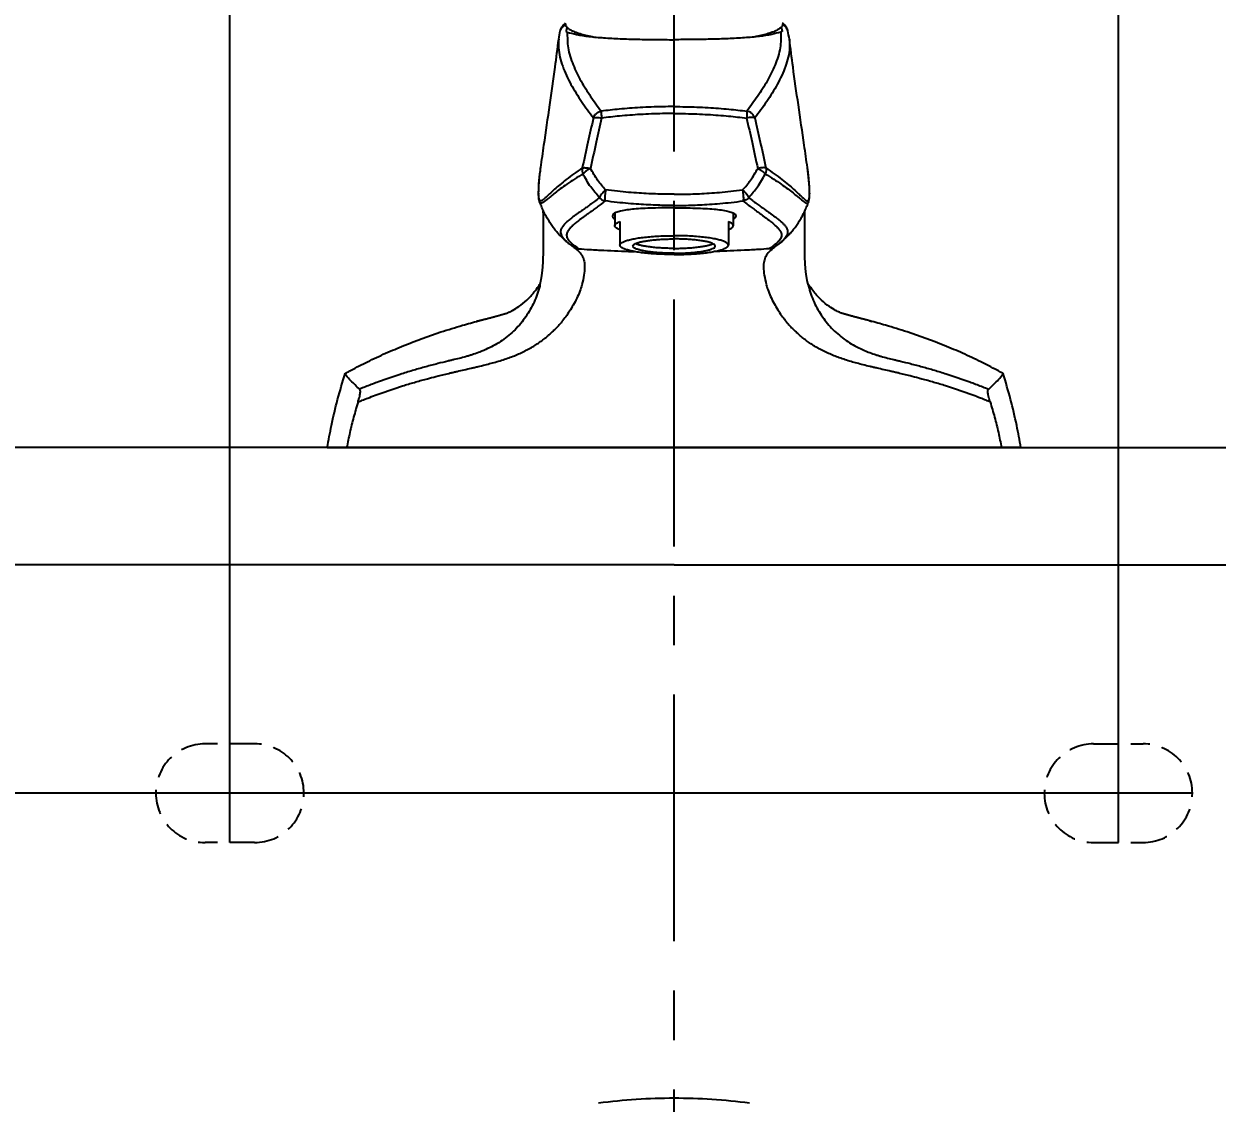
# Model space of a CAD drawing. Extents: x 3512 to 6612, y 0 to 2100.
# Drawn here: x 4580.1 to 4821.8, y 766.4 to 985 of the extents above; entities that cross this region are included whole.
import ezdxf

# ---------------------------------------------------------------- set-up
doc = ezdxf.new("R2010")
doc.units = 0
doc.header["$LTSCALE"] = 20
doc.header["$MEASUREMENT"] = 0
doc.linetypes.add('CENTER', pattern=[2, 1.25, -0.25, 0.25, -0.25])
doc.linetypes.add('HIDDEN', pattern=[0.375, 0.25, -0.125])
doc.layers.get('DEFPOINTS').update_dxf_attribs({"linetype": 'CONTINUOUS'})
for name, color, linetype in [('1', 1, 'CONTINUOUS'), ('2', 2, 'HIDDEN'), ('3', 3, 'CONTINUOUS'), ('7', 7, 'CONTINUOUS'), ('CENTER', 2, 'CENTER')]:
    doc.layers.add(name, color=color, linetype=linetype)
doc.styles.get("Standard").update_dxf_attribs({"font": 'NanumGothic.ttf'})
doc.dimstyles.get("Standard").update_dxf_attribs({"dimtxt": 2.5, "dimasz": 2, "dimexe": 2, "dimexo": 1, "dimgap": 1.5, "dimtad": 1, "dimdec": 0, "dimlfac": 10, "dimrnd": 0.5, "dimzin": 0, "dimdsep": 46, "dimtxsty": 'Standard', "dimcen": 0, "dimclrt": 2, "dimadec": 0, "dimazin": 0, "dimtfac": 1, "dimtdec": 0, "dimtmove": 0, "dimatfit": 3, "dimfxl": 1, "dimtolj": 1, "dimtzin": 0, "dimarcsym": 0})

# ---------------------------------------------------------------- blocks, each defined once
blk = doc.blocks.new('*D19')
at = {"layer": '1', "color": 3, "lineweight": -2, "transparency": 16777216}
for p, q in [((4621.8, 819.14), (4621.8, 1094.69)), ((4801.8, 819.14), (4801.8, 1094.69)), ((4641.8, 1084.69), (4781.8, 1084.69))]:
    blk.add_line(p, q, dxfattribs=at)
at = {"layer": '1', "color": 3, "transparency": 16777216}
for points in [[(4641.8, 1088.02), (4641.8, 1081.35), (4621.8, 1084.69)], [(4781.8, 1088.02), (4781.8, 1081.35), (4801.8, 1084.69)]]:
    blk.add_solid(points, dxfattribs=at)
at = {"layer": 'DEFPOINTS', "color": 0, "transparency": 16777216}
for p in [(4801.8, 1084.69), (4621.8, 819.14), (4801.8, 819.14)]:
    blk.add_point(p, dxfattribs=at)
at = {"layer": '1', "color": 2, "transparency": 16777216, "insert": (4711.8, 1107.19), "char_height": 25, "attachment_point": 5}
blk.add_mtext('\\A1;180', dxfattribs=at)
blk = doc.blocks.new('*D27')
at = {"layer": '1', "color": 3, "lineweight": -2, "transparency": 16777216}
for p, q in [((4997, 899.14), (5071.98, 899.14)), ((5061.98, 879.14), (5061.98, 729.14)), ((4746.8, 709.14), (5071.98, 709.14))]:
    blk.add_line(p, q, dxfattribs=at)
at = {"layer": '1', "color": 3, "transparency": 16777216}
for points in [[(5058.64, 879.14), (5065.31, 879.14), (5061.98, 899.14)], [(5058.64, 729.14), (5065.31, 729.14), (5061.98, 709.14)]]:
    blk.add_solid(points, dxfattribs=at)
at = {"layer": 'DEFPOINTS', "color": 0, "transparency": 16777216}
for p in [(4997, 899.14), (4746.8, 709.14), (5061.98, 709.14)]:
    blk.add_point(p, dxfattribs=at)
at = {"layer": '1', "color": 2, "transparency": 16777216, "insert": (5039.48, 804.14), "char_height": 25, "attachment_point": 5, "rotation": 90}
blk.add_mtext('\\A1;200', dxfattribs=at)
blk = doc.blocks.new('*D28')
at = {"layer": '1', "color": 3, "lineweight": -2, "transparency": 16777216}
for p, q in [((4997, 899.14), (5202.78, 899.14)), ((5192.78, 879.14), (5192.78, 574.18)), ((4744.3, 554.18), (5202.78, 554.18))]:
    blk.add_line(p, q, dxfattribs=at)
at = {"layer": '1', "color": 3, "transparency": 16777216}
for points in [[(5189.45, 879.14), (5196.12, 879.14), (5192.78, 899.14)], [(5189.45, 574.18), (5196.12, 574.18), (5192.78, 554.18)]]:
    blk.add_solid(points, dxfattribs=at)
at = {"layer": 'DEFPOINTS', "color": 0, "transparency": 16777216}
for p in [(4997, 899.14), (4744.3, 554.18), (5192.78, 554.18)]:
    blk.add_point(p, dxfattribs=at)
at = {"layer": '1', "color": 2, "transparency": 16777216, "insert": (5170.28, 726.66), "char_height": 25, "attachment_point": 5, "rotation": 90}
blk.add_mtext('\\A1;345', dxfattribs=at)
blk = doc.blocks.new('*D36')
at = {"layer": '1', "color": 3, "lineweight": -2, "transparency": 16777216}
for p, q in [((4426.6, 899.14), (4346.65, 899.14)), ((4356.65, 849.14), (4356.65, 879.14)), ((4816.8, 829.14), (4346.65, 829.14))]:
    blk.add_line(p, q, dxfattribs=at)
at = {"layer": '1', "color": 3, "transparency": 16777216}
for points in [[(4353.32, 879.14), (4359.99, 879.14), (4356.65, 899.14)], [(4353.32, 849.14), (4359.99, 849.14), (4356.65, 829.14)]]:
    blk.add_solid(points, dxfattribs=at)
at = {"layer": 'DEFPOINTS', "color": 0, "transparency": 16777216}
for p in [(4356.65, 899.14), (4426.6, 899.14), (4816.8, 829.14)]:
    blk.add_point(p, dxfattribs=at)
at = {"layer": '1', "color": 2, "transparency": 16777216, "insert": (4334.15, 864.14), "char_height": 25, "attachment_point": 5, "rotation": 90}
blk.add_mtext('\\A1;70', dxfattribs=at)

msp = doc.modelspace()

# ---------------------------------------------------------------- linework, layer by layer
at = {"layer": '2'}
for p, q in [((4626.80034, 839.14283), (4616.80034, 839.14283)), ((4796.80034, 839.14283), (4806.80034, 839.14283)), ((4626.80034, 819.14283), (4616.80034, 819.14283)), ((4796.80034, 819.14283), (4806.80034, 819.14283))]:
    msp.add_line(p, q, dxfattribs=at)
for centre, start, end in [((4616.80034, 829.14283), 90, 270), ((4626.80034, 829.14283), 270, 90), ((4796.80034, 829.14283), 90, 270), ((4806.80034, 829.14283), 270, 90)]:
    msp.add_arc(centre, 10, start, end, dxfattribs=at)
at = {"layer": '3', "color": 0}
for p, q in [((4711.80034, 899.14283), (4426.60468, 899.14283)), ((4711.80034, 899.14283), (4996.99599, 899.14283)), ((4711.80034, 875.39283), (4425.46394, 875.39283)), ((4711.80034, 875.39283), (4998.13674, 875.39283))]:
    msp.add_line(p, q, dxfattribs=at)
at = {"layer": '3'}
for start, end in [(90, 97.3204137), (82.6795863, 90)]:
    msp.add_arc((4711.80034, 647.33724), 120, start, end, dxfattribs=at)
at = {"layer": '7'}
for p, q in [((4688.4322, 981.90837), (4688.43214, 981.90779)), ((4688.74994, 983.54896), (4688.75211, 983.55684)), ((4734.85074, 983.54896), (4734.84857, 983.55684)), ((4735.16847, 981.90837), (4735.16854, 981.90779)), ((4684.7559, 955.66035), (4684.78319, 955.8577)), ((4738.84478, 955.66035), (4738.81749, 955.8577)), ((4684.3511, 950.58119), (4684.35111, 950.58025)), ((4739.24958, 950.58119), (4739.24957, 950.58025)), ((4684.53521, 949.00875), (4684.53212, 949.0177)), ((4739.06547, 949.00875), (4739.06855, 949.0177)), ((4699.80035, 946.65034), (4699.80035, 944.10069)), ((4723.80033, 946.65034), (4723.80033, 944.10069)), ((4700.80035, 944.93348), (4700.80035, 940.16146)), ((4722.80033, 944.93348), (4722.80033, 940.16146)), ((4685.32599, 939.49458), (4685.32599, 939.49481)), ((4738.27469, 939.49458), (4738.27469, 939.49481)), ((4684.34361, 931.87053), (4684.34052, 931.86583)), ((4684.62688, 932.07415), (4684.62661, 932.07306)), ((4738.9738, 932.07415), (4738.97407, 932.07306)), ((4739.25707, 931.87053), (4739.26016, 931.86583)), ((4672.20476, 924.83746), (4672.17273, 924.82436)), ((4672.20513, 924.83756), (4672.20476, 924.83746)), ((4751.39555, 924.83756), (4751.39592, 924.83746)), ((4751.39592, 924.83746), (4751.42795, 924.82436)), ((4645.13638, 914.1503), (4645.13923, 914.15529)), ((4645.13909, 914.15546), (4645.13917, 914.15563)), ((4778.4643, 914.1503), (4778.46145, 914.15529)), ((4778.46159, 914.15546), (4778.46151, 914.15563)), ((4647.76112, 908.38434), (4647.77919, 908.44353)), ((4775.83956, 908.38434), (4775.82149, 908.44353)), ((4641.53814, 899.14283), (4711.80034, 899.14283)), ((4782.06254, 899.14283), (4711.80034, 899.14283))]:
    msp.add_line(p, q, dxfattribs=at)
for points in [[(4688.75228, 983.55679), (4688.85487, 983.83989), (4689.24359, 984.4048), (4689.81083, 984.80533)], [(4688.75236, 983.55677), (4688.7923, 983.69293), (4688.96716, 984.11815), (4689.22061, 984.52501), (4689.50516, 984.86186), (4689.82707, 985.1628)], [(4689.80532, 984.97775), (4689.82526, 984.72671), (4690.02427, 984.36481), (4690.42049, 984.00783), (4691.01033, 983.659), (4691.78844, 983.3215), (4692.40849, 983.1042)], [(4690.11972, 984.26121), (4690.11724, 984.25456), (4690.03144, 984.00059), (4689.95643, 983.72687), (4689.89312, 983.43173)], [(4733.79535, 984.97775), (4733.77541, 984.72671), (4733.5764, 984.36481), (4733.18019, 984.00783), (4732.59035, 983.659), (4731.81224, 983.3215), (4731.19219, 983.1042)], [(4733.48096, 984.26121), (4733.48344, 984.25456), (4733.56923, 984.00059), (4733.64424, 983.72687), (4733.70756, 983.43173)], [(4734.84832, 983.55677), (4734.80838, 983.69293), (4734.63352, 984.11815), (4734.38007, 984.52501), (4734.09551, 984.86186), (4733.77361, 985.1628)], [(4734.8484, 983.55679), (4734.7458, 983.83989), (4734.35708, 984.4048), (4733.78985, 984.80533)], [(4684.78306, 955.85686), (4685.4333, 960.41385), (4686.62447, 968.56582), (4687.70672, 976.214), (4688.4323, 981.90755)], [(4688.43434, 981.90753), (4688.39922, 980.11836), (4689.23649, 976.37631), (4690.90281, 972.71796), (4693.03829, 969.2448), (4695.44725, 965.9134)], [(4688.43201, 981.90671), (4688.74994, 983.54896)], [(4689.89312, 983.43173), (4690.02128, 983.38181), (4690.16317, 983.32879)], [(4690.164, 983.32846), (4690.32373, 980.1395), (4691.35613, 976.67048), (4692.95182, 973.39238), (4694.89096, 970.28485), (4697.04693, 967.29352)], [(4692.40849, 983.1042), (4692.74779, 982.99836), (4693.87967, 982.69252), (4695.17385, 982.40675), (4695.63977, 982.31631)], [(4733.43668, 983.32846), (4733.27694, 980.1395), (4732.24455, 976.67048), (4730.64886, 973.39238), (4728.70972, 970.28485), (4726.55375, 967.29352)], [(4731.19219, 983.1042), (4730.85289, 982.99836), (4729.721, 982.69252), (4728.42682, 982.40675), (4727.96091, 982.31631)], [(4735.16633, 981.90753), (4735.20146, 980.11836), (4734.36419, 976.37631), (4732.69787, 972.71796), (4730.56239, 969.2448), (4728.15343, 965.9134)], [(4733.70756, 983.43173), (4733.57939, 983.38181), (4733.43751, 983.32879)], [(4735.16867, 981.90671), (4734.85074, 983.54896)], [(4738.81762, 955.85686), (4738.16738, 960.41385), (4736.97621, 968.56582), (4735.89396, 976.214), (4735.16838, 981.90755)], [(4695.4471, 965.91295), (4695.68897, 966.40777), (4696.05775, 966.8236), (4696.52229, 967.12608), (4697.04692, 967.29351)], [(4697.04692, 967.29351), (4697.03597, 967.09931), (4697.0444, 966.78768), (4697.07163, 966.37981), (4697.11582, 965.90343)], [(4726.55376, 967.29351), (4726.5647, 967.09931), (4726.55627, 966.78768), (4726.52904, 966.37981), (4726.48486, 965.90343)], [(4728.15358, 965.91295), (4727.9117, 966.40777), (4727.54293, 966.8236), (4727.07839, 967.12608), (4726.55376, 967.29351)], [(4695.44707, 965.91295), (4694.34367, 961.03526), (4693.19946, 955.79621)], [(4697.11577, 965.90343), (4696.00747, 960.98635), (4694.8589, 955.70488)], [(4695.4471, 965.91295), (4695.68803, 965.992), (4696.07119, 966.01731), (4696.56134, 965.98682), (4697.11582, 965.90343)], [(4728.15358, 965.91295), (4727.91265, 965.992), (4727.52949, 966.01731), (4727.03934, 965.98682), (4726.48486, 965.90343)], [(4726.48491, 965.90343), (4727.5932, 960.98635), (4728.74178, 955.70488)], [(4728.1536, 965.91295), (4729.257, 961.03526), (4730.40122, 955.79621)], [(4684.35039, 950.67181), (4684.42556, 952.56876), (4684.70009, 955.24042), (4684.75582, 955.6596)], [(4684.35811, 950.67178), (4684.36344, 951.29721), (4684.39446, 952.05534), (4684.45696, 952.96158), (4684.55714, 954.02585), (4684.70138, 955.25024), (4684.75586, 955.66035)], [(4693.19478, 955.78393), (4691.49638, 954.60149), (4689.95922, 953.45171), (4688.64007, 952.38933), (4687.58018, 951.47568), (4686.73454, 950.70914), (4686.06107, 950.07856), (4685.53168, 949.59007)], [(4693.19478, 955.78393), (4693.17154, 955.68432), (4693.16633, 955.61131), (4693.16377, 955.53843), (4693.15978, 955.45382), (4693.15702, 955.35678), (4693.16171, 955.25128), (4693.17469, 955.13598), (4693.19535, 955.01005), (4693.22683, 954.87407), (4693.27219, 954.72779), (4693.33412, 954.57183)], [(4693.19946, 955.79621), (4693.42777, 955.84204), (4693.80451, 955.84136), (4694.29614, 955.79425), (4694.85889, 955.70488)], [(4694.85889, 955.70488), (4694.32851, 955.40214), (4693.87098, 955.09102), (4693.53115, 954.80187), (4693.34182, 954.56261)], [(4697.92281, 951.3513), (4696.31412, 953.30416), (4694.85889, 955.70487)], [(4725.67787, 951.3513), (4727.28656, 953.30416), (4728.74179, 955.70487)], [(4730.40122, 955.79621), (4730.17291, 955.84204), (4729.79617, 955.84136), (4729.30454, 955.79425), (4728.74178, 955.70488)], [(4728.74178, 955.70488), (4729.27217, 955.40214), (4729.7297, 955.09102), (4730.06952, 954.80187), (4730.25886, 954.56261)], [(4730.4059, 955.78393), (4730.42913, 955.68432), (4730.43435, 955.61131), (4730.4369, 955.53843), (4730.4409, 955.45382), (4730.44366, 955.35678), (4730.43897, 955.25128), (4730.42599, 955.13598), (4730.40532, 955.01005), (4730.37384, 954.87407), (4730.32849, 954.72779), (4730.26656, 954.57183)], [(4730.4059, 955.78393), (4732.1043, 954.60149), (4733.64146, 953.45171), (4734.96061, 952.38933), (4736.0205, 951.47568), (4736.86614, 950.70914), (4737.53961, 950.07856), (4738.069, 949.59007)], [(4739.24257, 950.67178), (4739.23724, 951.29721), (4739.20622, 952.05534), (4739.14372, 952.96158), (4739.04354, 954.02585), (4738.8993, 955.25024), (4738.84482, 955.66035)], [(4739.25028, 950.67181), (4739.17512, 952.56876), (4738.90059, 955.24042), (4738.84485, 955.6596)], [(4693.33412, 954.57183), (4691.62553, 953.52025), (4690.07761, 952.49282), (4688.74769, 951.5403), (4687.67767, 950.71964), (4686.82263, 950.03225), (4686.14043, 949.46951), (4685.60278, 949.03925)], [(4696.66789, 949.79037), (4694.90493, 951.95795), (4693.34179, 954.56257)], [(4726.93279, 949.79037), (4728.69575, 951.95795), (4730.25888, 954.56257)], [(4730.26656, 954.57183), (4731.97515, 953.52025), (4733.52307, 952.49282), (4734.85299, 951.5403), (4735.92301, 950.71964), (4736.77805, 950.03225), (4737.46024, 949.46951), (4737.9979, 949.03925)], [(4684.35104, 950.58025), (4684.35039, 950.67181)], [(4684.36324, 950.11933), (4684.35092, 950.58119)], [(4684.35811, 950.67178), (4684.35108, 950.58683), (4684.3511, 950.58119)], [(4684.35881, 950.61433), (4684.35811, 950.67178)], [(4684.38095, 950.06646), (4684.37653, 950.13045), (4684.36677, 950.31754), (4684.36099, 950.49721), (4684.35881, 950.61433)], [(4684.53246, 949.01822), (4684.47864, 949.19968), (4684.37964, 949.85734), (4684.36324, 950.11933)], [(4697.92281, 951.3513), (4697.46963, 950.89481), (4697.08436, 950.45263), (4696.80743, 950.07114), (4696.66789, 949.79038)], [(4697.92281, 951.3513), (4697.84662, 950.76527), (4697.79491, 950.20015), (4697.77018, 949.70803), (4697.77727, 949.3325), (4697.81318, 949.10709)], [(4711.80034, 950.45293), (4710.2013, 950.46468), (4708.49072, 950.50345), (4706.65925, 950.57521), (4704.69692, 950.68704), (4702.59404, 950.84713), (4700.34027, 951.06489), (4697.92281, 951.3513)], [(4711.80033, 950.45293), (4713.39938, 950.46468), (4715.10996, 950.50345), (4716.94143, 950.57521), (4718.90376, 950.68704), (4721.00664, 950.84713), (4723.26041, 951.06489), (4725.67787, 951.3513)], [(4725.67787, 951.3513), (4726.13105, 950.89481), (4726.51632, 950.45263), (4726.79325, 950.07114), (4726.93279, 949.79038)], [(4725.67787, 951.3513), (4725.75406, 950.76527), (4725.80576, 950.20015), (4725.8305, 949.70803), (4725.82341, 949.3325), (4725.7875, 949.10709)], [(4739.06822, 949.01822), (4739.12204, 949.19968), (4739.22104, 949.85734), (4739.23744, 950.11933)], [(4739.21973, 950.06646), (4739.22415, 950.13045), (4739.2339, 950.31754), (4739.23969, 950.49721), (4739.24186, 950.61433)], [(4739.23744, 950.11933), (4739.24976, 950.58119)], [(4739.24186, 950.61433), (4739.24257, 950.67178)], [(4739.24257, 950.67178), (4739.2496, 950.58683), (4739.24958, 950.58119)], [(4739.24964, 950.58025), (4739.25028, 950.67181)], [(4684.45056, 949.54619), (4684.41556, 949.73974), (4684.39199, 949.93675), (4684.38095, 950.06646)], [(4684.54512, 949.26756), (4684.50131, 949.36776), (4684.45056, 949.54619)], [(4685.60281, 949.03923), (4685.45653, 948.93131), (4685.3301, 948.84632), (4685.21695, 948.7797), (4685.11208, 948.7285), (4685.00939, 948.69163), (4684.90207, 948.67318), (4684.79267, 948.68646), (4684.69099, 948.74519), (4684.6029, 948.85692), (4684.5352, 949.00875)], [(4690.49434, 940.47412), (4690.47377, 940.49018), (4689.99584, 940.87796), (4689.46803, 941.34139), (4688.90624, 941.88116), (4688.32401, 942.49814), (4687.73403, 943.19131), (4687.15244, 943.95207), (4686.59559, 944.76614), (4686.06849, 945.63159), (4685.57444, 946.5497), (4685.11949, 947.51742), (4684.70695, 948.53398), (4684.5352, 949.00876)], [(4685.08914, 949.22808), (4685.05617, 949.20618), (4684.95823, 949.14972), (4684.85595, 949.10987), (4684.75155, 949.10028), (4684.65431, 949.13615), (4684.56994, 949.22566), (4684.54512, 949.26756)], [(4685.53168, 949.59007), (4685.38828, 949.46437), (4685.26538, 949.36148), (4685.15646, 949.27628), (4685.08914, 949.22808)], [(4696.66772, 949.79056), (4695.70259, 949.02549), (4694.82509, 948.37181), (4694.03544, 947.80475), (4693.32946, 947.30733), (4692.70044, 946.8668), (4692.14134, 946.4728), (4691.6462, 946.11689), (4691.209, 945.79245), (4690.82353, 945.49426), (4690.4852, 945.21932), (4690.19007, 944.96573), (4689.93412, 944.73181), (4689.71413, 944.51574), (4689.52691, 944.31619), (4689.36893, 944.13208), (4689.23662, 943.96243), (4689.12643, 943.80613)], [(4697.81317, 949.10709), (4696.85472, 948.34762), (4695.98652, 947.69527), (4695.20727, 947.12724), (4694.51195, 946.62746), (4693.89342, 946.18384), (4693.34432, 945.78666), (4692.85839, 945.42815), (4692.42941, 945.10192), (4692.05107, 944.80282), (4691.71878, 944.52782), (4691.42859, 944.27497), (4691.17656, 944.04262), (4690.9595, 943.82914), (4690.77429, 943.63302), (4690.61752, 943.45294), (4690.48573, 943.2877), (4690.37552, 943.13612)], [(4696.66789, 949.79038), (4696.99801, 949.47853), (4697.38684, 949.24647), (4697.81318, 949.10709)], [(4711.80034, 948.18773), (4710.18944, 948.19977), (4708.46583, 948.23947), (4706.6201, 948.31293), (4704.64217, 948.42735), (4702.52233, 948.59113), (4700.25027, 948.81393), (4697.81318, 949.10708)], [(4711.80035, 947.7172), (4709.63381, 947.70308), (4707.45943, 947.65683), (4705.44356, 947.57324), (4703.7163, 947.4516), (4702.2458, 947.28549), (4700.97269, 947.05339), (4700.02769, 946.75903), (4699.46203, 946.40869), (4699.30394, 946.06305)], [(4711.80033, 948.18773), (4713.41124, 948.19977), (4715.13485, 948.23947), (4716.98058, 948.31293), (4718.95851, 948.42735), (4721.07834, 948.59113), (4723.35041, 948.81393), (4725.7875, 949.10708)], [(4711.80033, 947.7172), (4713.96687, 947.70308), (4716.14125, 947.65683), (4718.15711, 947.57324), (4719.88438, 947.4516), (4721.35488, 947.28549), (4722.62799, 947.05339), (4723.57299, 946.75903), (4724.13865, 946.40869), (4724.29674, 946.06305)], [(4726.93279, 949.79038), (4726.60267, 949.47853), (4726.21383, 949.24647), (4725.7875, 949.10709)], [(4725.78751, 949.10709), (4726.74596, 948.34762), (4727.61415, 947.69527), (4728.39341, 947.12724), (4729.08873, 946.62746), (4729.70726, 946.18384), (4730.25636, 945.78666), (4730.74229, 945.42815), (4731.17127, 945.10192), (4731.54961, 944.80282), (4731.8819, 944.52782), (4732.17208, 944.27497), (4732.42412, 944.04262), (4732.64118, 943.82914), (4732.82639, 943.63302), (4732.98316, 943.45294), (4733.11495, 943.2877), (4733.22516, 943.13612)], [(4726.93296, 949.79056), (4727.89808, 949.02549), (4728.77559, 948.37181), (4729.56524, 947.80475), (4730.27122, 947.30733), (4730.90024, 946.8668), (4731.45934, 946.4728), (4731.95448, 946.11689), (4732.39167, 945.79245), (4732.77715, 945.49426), (4733.11548, 945.21932), (4733.4106, 944.96573), (4733.66656, 944.73181), (4733.88655, 944.51574), (4734.07377, 944.31619), (4734.23174, 944.13208), (4734.36406, 943.96243), (4734.47425, 943.80613)], [(4733.10633, 940.47412), (4733.12691, 940.49018), (4733.60483, 940.87796), (4734.13265, 941.34139), (4734.69444, 941.88116), (4735.27667, 942.49814), (4735.86664, 943.19131), (4736.44824, 943.95207), (4737.00509, 944.76614), (4737.53219, 945.63159), (4738.02624, 946.5497), (4738.48119, 947.51742), (4738.89372, 948.53398), (4739.06548, 949.00876)], [(4737.99787, 949.03923), (4738.14415, 948.93131), (4738.27057, 948.84632), (4738.38373, 948.7797), (4738.4886, 948.7285), (4738.59129, 948.69163), (4738.69861, 948.67318), (4738.80801, 948.68646), (4738.90969, 948.74519), (4738.99778, 948.85692), (4739.06548, 949.00875)], [(4738.069, 949.59007), (4738.2124, 949.46437), (4738.33529, 949.36148), (4738.44422, 949.27628), (4738.51154, 949.22808)], [(4738.51154, 949.22808), (4738.54451, 949.20618), (4738.64244, 949.14972), (4738.74473, 949.10987), (4738.84913, 949.10028), (4738.94637, 949.13615), (4739.03073, 949.22566), (4739.05556, 949.26756)], [(4739.05556, 949.26756), (4739.09937, 949.36776), (4739.15012, 949.54619)], [(4739.15012, 949.54619), (4739.18511, 949.73974), (4739.20868, 949.93675), (4739.21973, 950.06646)], [(4685.32599, 939.49458), (4685.33151, 941.21301), (4685.33106, 943.24322), (4685.3221, 945.14079), (4685.30379, 946.89571), (4685.30052, 947.11741)], [(4699.30394, 946.06305), (4699.30369, 946.01084), (4699.58441, 945.5714), (4699.7979, 945.40411)], [(4724.29674, 946.06305), (4724.29699, 946.01084), (4724.01627, 945.5714), (4723.80278, 945.40411)], [(4738.27469, 939.49458), (4738.26916, 941.21301), (4738.26962, 943.24322), (4738.27858, 945.14079), (4738.29689, 946.89571), (4738.30016, 947.11741)], [(4688.88441, 943.3284), (4688.81673, 943.04404), (4688.8119, 942.70153), (4688.90413, 942.30691), (4689.10196, 941.8997), (4689.39953, 941.48981), (4689.77869, 941.08692), (4690.20718, 940.70523), (4690.49445, 940.47408)], [(4688.9862, 943.56724), (4688.88441, 943.3284)], [(4689.1057, 943.77392), (4688.9862, 943.56724)], [(4689.12643, 943.80613), (4689.11592, 943.79023), (4689.10559, 943.77417)], [(4690.35448, 943.10547), (4690.23284, 942.90788), (4690.12462, 942.68474), (4690.04352, 942.42724), (4690.01925, 942.123), (4690.08841, 941.77301), (4690.26256, 941.40965), (4690.5357, 941.04068), (4690.64604, 940.91759)], [(4690.37551, 943.13612), (4690.36497, 943.1208), (4690.35448, 943.10547)], [(4699.80277, 944.10069), (4699.82104, 944.22302), (4699.98617, 944.46598), (4700.31412, 944.70389), (4700.80035, 944.93348)], [(4700.80035, 943.2679), (4700.31412, 943.49749), (4699.98617, 943.7354), (4699.82104, 943.97836), (4699.80277, 944.10069)], [(4723.79791, 944.10069), (4723.77964, 944.22302), (4723.61451, 944.46598), (4723.28656, 944.70389), (4722.80033, 944.93348)], [(4722.80033, 943.2679), (4723.28656, 943.49749), (4723.61451, 943.7354), (4723.77964, 943.97836), (4723.79791, 944.10069)], [(4733.2462, 943.10547), (4733.36784, 942.90788), (4733.47606, 942.68474), (4733.55716, 942.42724), (4733.58143, 942.123), (4733.51227, 941.77301), (4733.33812, 941.40965), (4733.06498, 941.04068), (4732.95464, 940.91759)], [(4734.71627, 943.3284), (4734.78395, 943.04404), (4734.78878, 942.70153), (4734.69655, 942.30691), (4734.49872, 941.8997), (4734.20115, 941.48981), (4733.82199, 941.08692), (4733.3935, 940.70523), (4733.10623, 940.47408)], [(4733.22516, 943.13612), (4733.23571, 943.1208), (4733.2462, 943.10547)], [(4734.47425, 943.80613), (4734.48476, 943.79023), (4734.49509, 943.77417)], [(4734.49497, 943.77392), (4734.61448, 943.56724)], [(4734.61448, 943.56724), (4734.71627, 943.3284)], [(4690.49445, 940.47408), (4690.64118, 940.36107), (4691.03502, 940.06756), (4691.13587, 939.99323)], [(4690.64604, 940.91759), (4690.88983, 940.67399), (4691.02075, 940.5544)], [(4691.02075, 940.5544), (4691.1562, 940.43676)], [(4691.1562, 940.43676), (4691.29517, 940.32131)], [(4703.45035, 939.9645), (4703.53534, 940.17085), (4703.78858, 940.373), (4704.20492, 940.56683), (4704.77588, 940.7484), (4705.48984, 940.91402), (4706.33226, 941.0603), (4707.28599, 941.18428), (4708.33163, 941.28343), (4709.44788, 941.35572), (4710.61202, 941.3997), (4711.80035, 941.41446)], [(4711.80035, 939.49934), (4710.55584, 939.51554), (4709.33914, 939.56376), (4708.17742, 939.64293), (4707.09662, 939.75129), (4706.1209, 939.88641), (4705.27205, 940.04527), (4704.56903, 940.22432), (4704.02755, 940.41957), (4703.94851, 940.45598)], [(4720.15033, 939.9645), (4720.06534, 940.17085), (4719.8121, 940.373), (4719.39576, 940.56683), (4718.8248, 940.7484), (4718.11084, 940.91402), (4717.26842, 941.0603), (4716.31468, 941.18428), (4715.26905, 941.28343), (4714.1528, 941.35572), (4712.98866, 941.3997), (4711.80033, 941.41446)], [(4711.80033, 939.49934), (4713.04484, 939.51554), (4714.26154, 939.56376), (4715.42326, 939.64293), (4716.50406, 939.75129), (4717.47977, 939.88641), (4718.32863, 940.04527), (4719.03164, 940.22432), (4719.57313, 940.41957), (4719.65217, 940.45598)], [(4732.44447, 940.43676), (4732.30551, 940.32131)], [(4732.57992, 940.5544), (4732.44447, 940.43676)], [(4733.10623, 940.47408), (4732.9595, 940.36107), (4732.56566, 940.06756), (4732.46481, 939.99323)], [(4732.95464, 940.91759), (4732.71085, 940.67399), (4732.57992, 940.5544)], [(4684.62639, 932.07218), (4684.63082, 932.09028), (4684.64339, 932.14206), (4684.65707, 932.19914), (4684.67133, 932.25952), (4684.68592, 932.32221), (4684.70073, 932.38681), (4684.71571, 932.45316), (4684.73084, 932.52125), (4684.74611, 932.59116), (4684.76155, 932.66302), (4684.77715, 932.73696), (4684.79286, 932.81277), (4684.80863, 932.8903), (4684.82442, 932.96946), (4684.84019, 933.05016), (4684.85592, 933.13232), (4684.87159, 933.21589), (4684.88716, 933.3008), (4684.90262, 933.38703), (4684.91794, 933.47454), (4684.93312, 933.56326), (4684.94812, 933.65314), (4684.96293, 933.74411), (4684.97753, 933.83613), (4684.9919, 933.92914), (4685.00603, 934.0231), (4685.01991, 934.11795), (4685.03351, 934.21364), (4685.04684, 934.31015), (4685.05987, 934.4074), (4685.0726, 934.50538), (4685.08502, 934.60402), (4685.09712, 934.70329), (4685.10889, 934.80315), (4685.12033, 934.9036), (4685.13144, 935.00468), (4685.14222, 935.10635), (4685.15267, 935.20862), (4685.16279, 935.31147), (4685.17257, 935.41492), (4685.18202, 935.51894), (4685.19113, 935.62355), (4685.1999, 935.72873), (4685.20835, 935.83448), (4685.21646, 935.94081), (4685.22423, 936.04771), (4685.23167, 936.15518), (4685.23878, 936.26322), (4685.24556, 936.37185), (4685.25202, 936.48115), (4685.25816, 936.59118), (4685.26399, 936.70193), (4685.2695, 936.81343), (4685.27471, 936.9257), (4685.27962, 937.03874), (4685.28423, 937.15258), (4685.28855, 937.26723), (4685.29259, 937.38271), (4685.29634, 937.49905), (4685.29982, 937.61627), (4685.30303, 937.73438), (4685.30597, 937.8534), (4685.30867, 937.97342), (4685.31111, 938.09459), (4685.31333, 938.21689), (4685.31532, 938.34028), (4685.3171, 938.46474), (4685.31869, 938.59028), (4685.32009, 938.71692), (4685.32133, 938.84466), (4685.32241, 938.97351), (4685.32335, 939.10349), (4685.32418, 939.2346), (4685.3249, 939.36686), (4685.32552, 939.49482)], [(4691.13587, 939.99323), (4691.14821, 939.98413)], [(4691.14821, 939.98413), (4691.25135, 939.90785)], [(4691.25135, 939.90785), (4691.34431, 939.83866)], [(4691.29517, 940.32131), (4691.3033, 940.3147)], [(4691.3033, 940.3147), (4691.56925, 940.1054)], [(4691.41613, 939.78605), (4691.34406, 939.83826)], [(4691.40436, 939.79499), (4691.41612, 939.78606)], [(4691.41576, 939.78482), (4691.44296, 939.76409), (4691.46128, 939.75009)], [(4691.41576, 939.78482), (4691.51621, 939.718)], [(4691.46128, 939.75009), (4691.4705, 939.74303)], [(4691.4705, 939.74302), (4692.55171, 938.79388), (4693.23862, 937.85757), (4693.57682, 936.88388), (4693.67603, 935.68114), (4693.53345, 934.06887), (4693.13816, 932.19054)], [(4691.4705, 939.74302), (4691.57078, 939.67667)], [(4691.56925, 940.1054), (4691.70398, 940.00354), (4692.07828, 939.72907), (4692.37529, 939.51236)], [(4691.57078, 939.67667), (4691.78446, 939.56558), (4692.13097, 939.45648), (4692.49685, 939.41985)], [(4692.37529, 939.51236), (4692.41142, 939.48616), (4692.44505, 939.46003)], [(4692.44505, 939.46003), (4692.47053, 939.4399), (4692.49685, 939.41983)], [(4692.49685, 939.41983), (4694.72921, 939.27097), (4697.57145, 939.10798), (4700.41529, 938.97461), (4703.26043, 938.87085), (4703.76723, 938.85547)], [(4701.32609, 939.57875), (4701.24592, 939.62331), (4700.91231, 939.88962), (4700.80035, 940.16146)], [(4711.80035, 938.51453), (4710.61202, 938.52929), (4709.44788, 938.57327), (4708.33163, 938.64556), (4707.28599, 938.74471), (4706.33226, 938.86869), (4705.48984, 939.01497), (4704.77588, 939.18059), (4704.20492, 939.36216), (4703.78858, 939.55599), (4703.53534, 939.75814), (4703.45035, 939.9645)], [(4711.80033, 938.51453), (4712.98866, 938.52929), (4714.1528, 938.57327), (4715.26905, 938.64556), (4716.31468, 938.74471), (4717.26842, 938.86869), (4718.11084, 939.01497), (4718.8248, 939.18059), (4719.39576, 939.36216), (4719.8121, 939.55599), (4720.06534, 939.75814), (4720.15033, 939.9645)], [(4731.10383, 939.41983), (4728.87147, 939.27097), (4726.02923, 939.10798), (4723.18539, 938.97461), (4720.34025, 938.87085), (4719.83345, 938.85547)], [(4722.27458, 939.57875), (4722.35476, 939.62331), (4722.68837, 939.88962), (4722.80033, 940.16146)], [(4732.13018, 939.74302), (4731.04897, 938.79388), (4730.36205, 937.85757), (4730.02386, 936.88388), (4729.92465, 935.68114), (4730.06723, 934.06887), (4730.46252, 932.19054)], [(4732.0299, 939.67667), (4731.81621, 939.56558), (4731.46971, 939.45648), (4731.10382, 939.41985)], [(4731.15563, 939.46003), (4731.13014, 939.4399), (4731.10383, 939.41983)], [(4731.22539, 939.51236), (4731.18926, 939.48616), (4731.15563, 939.46003)], [(4732.03143, 940.1054), (4731.8967, 940.00354), (4731.5224, 939.72907), (4731.22539, 939.51236)], [(4732.13018, 939.74302), (4732.0299, 939.67667)], [(4732.29738, 940.3147), (4732.03143, 940.1054)], [(4732.18492, 939.78482), (4732.08447, 939.718)], [(4732.1394, 939.75009), (4732.13018, 939.74303)], [(4732.18492, 939.78482), (4732.15772, 939.76409), (4732.1394, 939.75009)], [(4732.18455, 939.78605), (4732.25661, 939.83826)], [(4732.19632, 939.79499), (4732.18456, 939.78606)], [(4732.34933, 939.90785), (4732.25637, 939.83866)], [(4732.30551, 940.32131), (4732.29738, 940.3147)], [(4732.45247, 939.98413), (4732.34933, 939.90785)], [(4732.46481, 939.99323), (4732.45247, 939.98413)], [(4738.97428, 932.07218), (4738.96986, 932.09028), (4738.95729, 932.14206), (4738.94361, 932.19914), (4738.92935, 932.25952), (4738.91476, 932.32221), (4738.89995, 932.38681), (4738.88497, 932.45316), (4738.86984, 932.52125), (4738.85457, 932.59116), (4738.83913, 932.66302), (4738.82352, 932.73696), (4738.80781, 932.81277), (4738.79205, 932.8903), (4738.77626, 932.96946), (4738.76049, 933.05016), (4738.74475, 933.13232), (4738.72909, 933.21589), (4738.71352, 933.3008), (4738.69806, 933.38703), (4738.68274, 933.47454), (4738.66756, 933.56326), (4738.65256, 933.65314), (4738.63775, 933.74411), (4738.62315, 933.83613), (4738.60878, 933.92914), (4738.59465, 934.0231), (4738.58077, 934.11795), (4738.56716, 934.21364), (4738.55384, 934.31015), (4738.5408, 934.4074), (4738.52807, 934.50538), (4738.51565, 934.60402), (4738.50356, 934.70329), (4738.49179, 934.80315), (4738.48035, 934.9036), (4738.46923, 935.00468), (4738.45845, 935.10635), (4738.44801, 935.20862), (4738.43789, 935.31147), (4738.42811, 935.41492), (4738.41866, 935.51894), (4738.40955, 935.62355), (4738.40077, 935.72873), (4738.39233, 935.83448), (4738.38422, 935.94081), (4738.37645, 936.04771), (4738.36901, 936.15518), (4738.36189, 936.26322), (4738.35512, 936.37185), (4738.34866, 936.48115), (4738.34252, 936.59118), (4738.33669, 936.70193), (4738.33118, 936.81343), (4738.32597, 936.9257), (4738.32106, 937.03874), (4738.31644, 937.15258), (4738.31212, 937.26723), (4738.30809, 937.38271), (4738.30434, 937.49905), (4738.30086, 937.61627), (4738.29765, 937.73438), (4738.2947, 937.8534), (4738.29201, 937.97342), (4738.28957, 938.09459), (4738.28735, 938.21689), (4738.28536, 938.34028), (4738.28357, 938.46474), (4738.28199, 938.59028), (4738.28059, 938.71692), (4738.27935, 938.84466), (4738.27827, 938.97351), (4738.27732, 939.10349), (4738.2765, 939.2346), (4738.27578, 939.36686), (4738.27516, 939.49482)], [(4677.92629, 926.3987), (4678.30408, 926.54732), (4679.07566, 926.92842), (4680.34916, 927.72285), (4681.94819, 929.02698), (4683.47294, 930.67303), (4684.34377, 931.87043)], [(4684.6266, 932.07306), (4684.57142, 931.85335), (4684.07566, 930.20971), (4683.44135, 928.61802), (4682.66907, 927.09217)], [(4684.3406, 931.86578), (4684.12526, 931.545)], [(4684.34356, 931.86382), (4684.55777, 932.20705)], [(4684.55777, 932.20705), (4684.71971, 932.48216)], [(4693.12155, 932.12662), (4692.69557, 930.8146), (4692.07501, 929.38648), (4691.35379, 928.01483), (4690.602, 926.76594), (4689.83934, 925.65338), (4689.08355, 924.67102), (4688.34668, 923.80977), (4687.6222, 923.06377), (4686.91384, 922.42173), (4686.29343, 921.81208)], [(4730.47913, 932.12662), (4730.90511, 930.8146), (4731.52566, 929.38648), (4732.24689, 928.01483), (4732.99868, 926.76594), (4733.76134, 925.65338), (4734.51713, 924.67102), (4735.254, 923.80977), (4735.97848, 923.06377), (4736.68684, 922.42173), (4737.30724, 921.81208)], [(4739.04291, 932.20705), (4738.88097, 932.48216)], [(4738.97407, 932.07306), (4739.02925, 931.85335), (4739.52502, 930.20971), (4740.15933, 928.61802), (4740.9316, 927.09217)], [(4739.25712, 931.86382), (4739.04291, 932.20705)], [(4745.67439, 926.3987), (4745.2966, 926.54732), (4744.52502, 926.92842), (4743.25152, 927.72285), (4741.65249, 929.02698), (4740.12774, 930.67303), (4739.25691, 931.87043)], [(4739.26008, 931.86578), (4739.47542, 931.545)], [(4682.66896, 927.09223), (4680.72969, 924.28798), (4678.31963, 921.88864), (4675.52951, 919.95664), (4672.46655, 918.50534)], [(4672.47418, 924.90812), (4672.54002, 924.92533), (4672.73789, 924.97689), (4672.93613, 925.02839), (4673.13456, 925.0798), (4673.333, 925.13114), (4673.53126, 925.1824), (4673.72916, 925.23356), (4673.92652, 925.28464), (4674.12314, 925.33562), (4674.31883, 925.38649), (4674.51343, 925.43724), (4674.70672, 925.48786), (4674.89854, 925.53834), (4675.08868, 925.58865), (4675.27697, 925.63877), (4675.46322, 925.68868), (4675.64725, 925.73835), (4675.82886, 925.78775), (4676.00788, 925.83684), (4676.18412, 925.88559), (4676.35741, 925.93395), (4676.52754, 925.98186), (4676.6943, 926.02928), (4676.8575, 926.07612), (4677.01694, 926.12234), (4677.17243, 926.16786), (4677.32389, 926.21266), (4677.47091, 926.25658), (4677.61306, 926.2995), (4677.75001, 926.34129), (4677.88131, 926.38178), (4677.91768, 926.39308)], [(4740.93172, 927.09223), (4742.87099, 924.28798), (4745.28104, 921.88864), (4748.07116, 919.95664), (4751.13413, 918.50534)], [(4751.1265, 924.90812), (4751.06066, 924.92533), (4750.86278, 924.97689), (4750.66454, 925.02839), (4750.46611, 925.0798), (4750.26767, 925.13114), (4750.06941, 925.1824), (4749.87151, 925.23356), (4749.67416, 925.28464), (4749.47754, 925.33562), (4749.28184, 925.38649), (4749.08725, 925.43724), (4748.89396, 925.48786), (4748.70214, 925.53834), (4748.512, 925.58865), (4748.32371, 925.63877), (4748.13746, 925.68868), (4747.95343, 925.73835), (4747.77182, 925.78775), (4747.5928, 925.83684), (4747.41656, 925.88559), (4747.24327, 925.93395), (4747.07314, 925.98186), (4746.90637, 926.02928), (4746.74317, 926.07612), (4746.58374, 926.12234), (4746.42824, 926.16786), (4746.27679, 926.21266), (4746.12977, 926.25658), (4745.98761, 926.2995), (4745.85066, 926.34129), (4745.71937, 926.38178), (4745.683, 926.39308)], [(4646.37085, 914.82956), (4649.68093, 916.53183), (4653.34393, 918.24657), (4657.05923, 919.82389), (4664.56003, 922.5689), (4668.9428, 923.92807)], [(4668.9428, 923.92807), (4672.17254, 924.82432)], [(4672.17271, 924.82368), (4671.74718, 924.66337)], [(4672.17148, 924.82861), (4672.20477, 924.83741)], [(4672.17267, 924.82428), (4672.20592, 924.83302)], [(4672.20461, 924.8374), (4672.3427, 924.87369), (4672.4084, 924.89091)], [(4672.4084, 924.89091), (4672.47418, 924.90812)], [(4751.19228, 924.89091), (4751.1265, 924.90812)], [(4751.39607, 924.8374), (4751.25798, 924.87369), (4751.19228, 924.89091)], [(4751.42801, 924.82428), (4751.39476, 924.83302)], [(4751.4292, 924.82861), (4751.39591, 924.83741)], [(4751.42797, 924.82368), (4751.8535, 924.66337)], [(4754.65788, 923.92807), (4751.42813, 924.82432)], [(4777.22982, 914.82956), (4773.91975, 916.53183), (4770.25675, 918.24657), (4766.54145, 919.82389), (4759.04065, 922.5689), (4754.65788, 923.92807)], [(4673.5076, 915.90962), (4675.94105, 916.56726), (4678.3271, 917.34093), (4680.53347, 918.23099), (4682.64358, 919.29509), (4684.53841, 920.47308), (4686.29347, 921.81206)], [(4750.09308, 915.90962), (4747.65963, 916.56726), (4745.27357, 917.34093), (4743.06721, 918.23099), (4740.9571, 919.29509), (4739.06226, 920.47308), (4737.30721, 921.81206)], [(4665.96218, 916.65882), (4663.92905, 916.15607), (4661.49463, 915.51195), (4659.07695, 914.82373), (4656.66996, 914.08817), (4651.90168, 912.46236), (4649.5533, 911.56976), (4648.39127, 911.1023), (4648.06106, 910.96619)], [(4672.46655, 918.50535), (4671.19044, 918.04783), (4670.54501, 917.84156), (4669.89582, 917.64846), (4668.58926, 917.29496), (4667.27648, 916.97157), (4666.61926, 916.81523), (4665.96245, 916.65888)], [(4751.13413, 918.50535), (4752.41024, 918.04783), (4753.05566, 917.84156), (4753.70486, 917.64846), (4755.01141, 917.29496), (4756.3242, 916.97157), (4756.98142, 916.81523), (4757.63823, 916.65888)], [(4757.6385, 916.65882), (4759.67163, 916.15607), (4762.10605, 915.51195), (4764.52372, 914.82373), (4766.93071, 914.08817), (4771.699, 912.46236), (4774.04738, 911.56976), (4775.20941, 911.1023), (4775.53962, 910.96619)], [(4641.54141, 899.14283), (4642.38555, 903.61854), (4643.63659, 908.90147), (4645.13671, 914.15049)], [(4648.06075, 910.96694), (4646.31311, 912.69), (4645.37827, 913.74938), (4645.13641, 914.15029)], [(4645.13912, 914.15548), (4645.20809, 914.19372), (4646.09136, 914.67847), (4646.37085, 914.82956)], [(4662.22165, 913.20842), (4664.00188, 913.66846), (4666.43502, 914.25912)], [(4666.4347, 914.2593), (4667.14308, 914.42576), (4667.85201, 914.59012), (4669.27058, 914.91468), (4670.68776, 915.23812), (4671.395, 915.40144), (4672.10092, 915.56709), (4673.50761, 915.90956)], [(4757.16598, 914.2593), (4756.4576, 914.42576), (4755.74867, 914.59012), (4754.3301, 914.91468), (4752.91292, 915.23812), (4752.20568, 915.40144), (4751.49976, 915.56709), (4750.09307, 915.90956)], [(4761.37902, 913.20842), (4759.5988, 913.66846), (4757.16566, 914.25912)], [(4775.53993, 910.96694), (4777.28756, 912.69), (4778.22241, 913.74938), (4778.46427, 914.15029)], [(4778.46155, 914.15548), (4778.39258, 914.19372), (4777.50932, 914.67847), (4777.22982, 914.82956)], [(4782.05926, 899.14283), (4781.21513, 903.61854), (4779.96408, 908.90147), (4778.46397, 914.15049)], [(4651.66876, 909.90816), (4652.06426, 910.05231), (4656.78809, 911.64194), (4659.17803, 912.36201), (4661.58103, 913.0365), (4662.05776, 913.16475)], [(4662.05776, 913.16475), (4662.22165, 913.20842)], [(4761.54292, 913.16475), (4761.37902, 913.20842)], [(4771.93192, 909.90816), (4771.53641, 910.05231), (4766.81259, 911.64194), (4764.42265, 912.36201), (4762.01965, 913.0365), (4761.54292, 913.16475)], [(4647.76139, 908.38445), (4648.59747, 908.724), (4649.74425, 909.17973), (4651.26767, 909.76009)], [(4647.77919, 908.44353), (4647.95743, 909.03528), (4648.10191, 909.57402), (4648.19928, 910.06729), (4648.23609, 910.45084), (4648.21376, 910.70428), (4648.14898, 910.86423), (4648.06111, 910.96621)], [(4651.26767, 909.76009), (4651.66876, 909.90816)], [(4772.33301, 909.76009), (4771.93192, 909.90816)], [(4775.83929, 908.38445), (4775.00321, 908.724), (4773.85643, 909.17973), (4772.33301, 909.76009)], [(4775.82149, 908.44353), (4775.64325, 909.03528), (4775.49877, 909.57402), (4775.4014, 910.06729), (4775.36458, 910.45084), (4775.38692, 910.70428), (4775.4517, 910.86423), (4775.53957, 910.96621)], [(4647.76117, 908.38476), (4646.87321, 905.29634), (4646.10644, 902.21365), (4645.46109, 899.14297)], [(4775.83951, 908.38476), (4776.72747, 905.29634), (4777.49424, 902.21365), (4778.13959, 899.14297)]]:
    msp.add_spline(points, degree=3, dxfattribs=at)
for points, knots in [([(4690.16317, 983.32879), (4690.7824, 983.14654), (4692.20966, 982.72648), (4694.68232, 982.40052), (4697.62475, 982.12823), (4700.92258, 981.95605), (4704.44534, 981.84602), (4708.09543, 981.78812), (4710.56004, 981.77595), (4711.80034, 981.77595)], [0, 0, 0, 0, 1.934092468, 4.457830922, 7.46002245, 10.803609533, 14.36084233, 18.033796835, 21.754691482, 21.754691482, 21.754691482, 21.754691482]), ([(4733.43751, 983.32879), (4732.81828, 983.14654), (4731.39102, 982.72648), (4728.91836, 982.40052), (4725.97593, 982.12823), (4722.6781, 981.95605), (4719.15533, 981.84602), (4715.50525, 981.78812), (4713.04064, 981.77595), (4711.80034, 981.77595)], [0, 0, 0, 0, 1.934092468, 4.457830922, 7.46002245, 10.803609533, 14.36084233, 18.033796835, 21.754691482, 21.754691482, 21.754691482, 21.754691482]), ([(4711.80034, 968.2186), (4711.01939, 968.2186), (4708.71936, 968.19536), (4705.01391, 968.04758), (4700.87475, 967.73779), (4698.26158, 967.43449), (4697.04692, 967.2935)], [14.791138848, 14.791138848, 14.791138848, 14.791138848, 17.133817234, 21.690709545, 25.91407836, 29.582265843, 29.582265843, 29.582265843, 29.582265843]), ([(4711.80034, 968.2186), (4712.58129, 968.2186), (4714.88132, 968.19536), (4718.58677, 968.04758), (4722.72593, 967.73779), (4725.3391, 967.43449), (4726.55376, 967.2935)], [14.791138848, 14.791138848, 14.791138848, 14.791138848, 17.133817234, 21.690709545, 25.91407836, 29.582265843, 29.582265843, 29.582265843, 29.582265843]), ([(4711.80034, 966.81982), (4711.02315, 966.81982), (4708.73415, 966.79681), (4705.04627, 966.65045), (4700.92635, 966.34361), (4698.32506, 966.04311), (4697.11582, 965.90342)], [14.721708758, 14.721708758, 14.721708758, 14.721708758, 17.053100432, 21.588209622, 25.791829693, 29.443405973, 29.443405973, 29.443405973, 29.443405973]), ([(4711.80034, 966.81982), (4712.57753, 966.81982), (4714.86653, 966.79681), (4718.55441, 966.65045), (4722.67433, 966.34361), (4725.27562, 966.04311), (4726.48486, 965.90342)], [14.721708758, 14.721708758, 14.721708758, 14.721708758, 17.053100432, 21.588209622, 25.791829693, 29.443405973, 29.443405973, 29.443405973, 29.443405973]), ([(4700.80035, 940.16146), (4700.82964, 940.25766), (4700.90148, 940.49354), (4701.29978, 940.74198), (4701.84334, 940.99042), (4702.60214, 941.21953), (4703.5374, 941.43214), (4704.64221, 941.62011), (4705.89108, 941.78014), (4707.26014, 941.90831), (4708.72129, 942.00191), (4710.24502, 942.05888), (4711.27847, 942.07159), (4711.80034, 942.07159)], [0, 0, 0, 0, 0.293994668, 0.720863031, 1.325862402, 2.115143584, 3.080660252, 4.20704517, 5.474035119, 6.857697355, 8.331285401, 9.865974088, 11.431551681, 11.431551681, 11.431551681, 11.431551681]), ([(4722.80033, 940.16146), (4722.77103, 940.25766), (4722.6992, 940.49354), (4722.3009, 940.74198), (4721.75734, 940.99042), (4720.99854, 941.21953), (4720.06328, 941.43214), (4718.95847, 941.62011), (4717.70959, 941.78014), (4716.34054, 941.90831), (4714.87939, 942.00191), (4713.35566, 942.05888), (4712.32221, 942.07159), (4711.80034, 942.07159)], [0, 0, 0, 0, 0.293994668, 0.720863031, 1.325862402, 2.115143584, 3.080660252, 4.20704517, 5.474035119, 6.857697355, 8.331285401, 9.865974088, 11.431551681, 11.431551681, 11.431551681, 11.431551681]), ([(4711.80034, 938.25133), (4711.27847, 938.25133), (4710.24502, 938.26404), (4708.72129, 938.321), (4707.26013, 938.41462), (4705.89109, 938.5427), (4704.64218, 938.70303), (4703.5375, 938.89008), (4702.60185, 939.1054), (4701.8735, 939.31845), (4701.48086, 939.50515), (4701.32609, 939.57875)], [10.619254096, 10.619254096, 10.619254096, 10.619254096, 12.184831692, 13.71952038, 15.193108425, 16.576770661, 17.84376061, 18.970145527, 19.935662196, 20.724943377, 21.238495483, 21.238495483, 21.238495483, 21.238495483]), ([(4711.80034, 938.25133), (4712.32221, 938.25133), (4713.35566, 938.26404), (4714.87939, 938.321), (4716.34054, 938.41462), (4717.70958, 938.5427), (4718.9585, 938.70303), (4720.06318, 938.89008), (4720.99883, 939.1054), (4721.72718, 939.31845), (4722.11982, 939.50515), (4722.27458, 939.57875)], [10.619254096, 10.619254096, 10.619254096, 10.619254096, 12.184831692, 13.71952038, 15.193108425, 16.576770661, 17.84376061, 18.970145527, 19.935662196, 20.724943377, 21.238495483, 21.238495483, 21.238495483, 21.238495483])]:
    msp.add_open_spline(points, degree=3, knots=knots, dxfattribs=at)
at = {"layer": 'CENTER', "color": 2, "linetype": 'CENTER', "ltscale": 2}
msp.add_line((4711.80034, 79.14283), (4711.80034, 1044.74093), dxfattribs=at)

# ---------------------------------------------------------------- dimensions: what is measured, and where the dimension line sits
at = {"layer": '1'}
dim = msp.add_linear_dim(base=(4801.80034, 1084.68597), p1=(4621.80034, 819.14283), p2=(4801.80034, 819.14283), dimstyle='Standard', override={"dimtxt": 25, "dimasz": 20, "dimexe": 10, "dimexo": 0, "dimgap": 10, "dimdec": 4, "dimlfac": 1, "dimzin": 8, "dimclrd": 3, "dimclre": 3, "dimtdec": 4}, dxfattribs=at)
dim.commit()
dim.dimension.update_dxf_attribs({"geometry": '*D19', "text_midpoint": (4711.80034, 1107.18597)})
for base, p1, p2, override, picture, middle in [((4356.65472, 899.14283), (4816.80034, 829.14283), (4426.60468, 899.14283), {"dimtxt": 25, "dimasz": 20, "dimexe": 10, "dimexo": 0, "dimgap": 10, "dimlfac": 1, "dimzin": 8, "dimclrd": 3, "dimclre": 3, "dimarcsym": 1}, '*D36', (4334.15472, 864.14283)), ((5192.78349, 554.18161), (4996.99599, 899.14283), (4744.30034, 554.18161), {"dimtxt": 25, "dimasz": 20, "dimexe": 10, "dimexo": 0, "dimgap": 10, "dimlfac": 1, "dimzin": 8, "dimclrd": 3, "dimclre": 3}, '*D28', (5170.28349, 726.66222))]:
    dim = msp.add_linear_dim(base=base, p1=p1, p2=p2, angle=90, dimstyle='Standard', override=override, dxfattribs=at)
    dim.commit()
    dim.dimension.update_dxf_attribs({"geometry": picture, "text_midpoint": middle})
dim = msp.add_linear_dim(base=(5061.97533, 709.14283), p1=(4996.99599, 899.14283), p2=(4746.80034, 709.14283), angle=90, text='200', dimstyle='Standard', override={"dimtxt": 25, "dimasz": 20, "dimexe": 10, "dimexo": 0, "dimgap": 10, "dimlfac": 1, "dimzin": 8, "dimclrd": 3, "dimclre": 3}, dxfattribs=at)
dim.commit()
dim.dimension.update_dxf_attribs({"geometry": '*D27', "text_midpoint": (5039.47533, 804.14283)})

doc.saveas('drawing.dxf')
